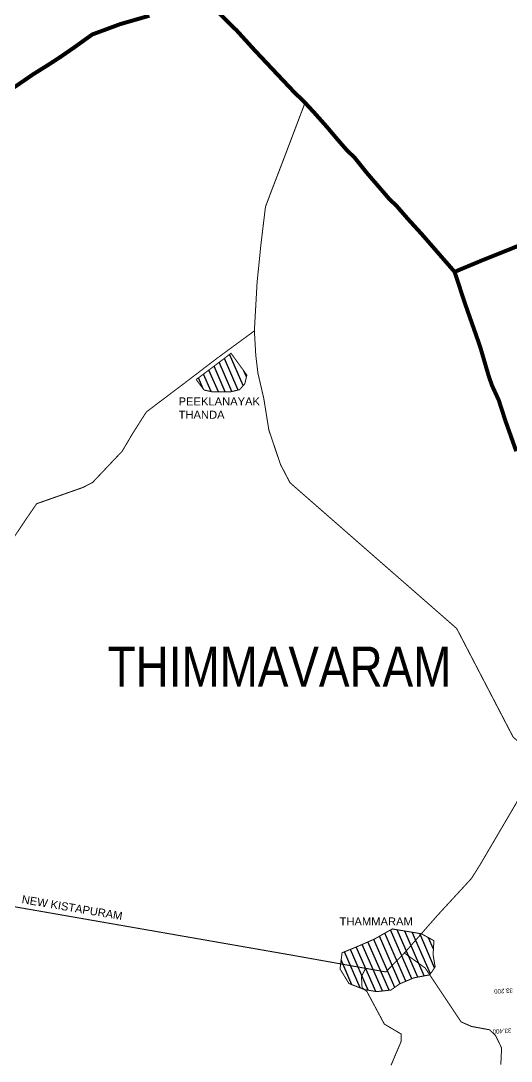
# Model space of a CAD drawing. Header units: millimetres. Extents: x 345922 to 402103, y 1833175 to 1858598.
# Drawn here: x 386698 to 389149, y 1844162 to 1849364 of the extents above; entities that cross this region are included whole.
import ezdxf

# ---------------------------------------------------------------- set-up
doc = ezdxf.new("R2010")
doc.units = ezdxf.units.MM
doc.linetypes.add('JIS_02_1.0', pattern=[2, 1, -1])
for name, color, linetype in [('BND', 160, 'Continuous'), ('points', 161, 'Continuous'), ('ROADS', 10, 'Continuous'), ('VILLAGE AREA', 44, 'Continuous'), ('VILLAGE NAMES', 7, 'Continuous')]:
    doc.layers.add(name, color=color, linetype=linetype)
doc.styles.get("Standard").update_dxf_attribs({"font": 'arial.ttf'})
doc.styles.add('style1', font='')
doc.styles.get('style1').set_extended_font_data('Bahnschrift Condensed')
pattern_1 = [(113.5464313, (0, 0), (-29.1063882, -12.6838743), [])]

msp = doc.modelspace()

# ---------------------------------------------------------------- hatches: boundary and pattern name
at = {"layer": 'VILLAGE AREA'}
h = msp.add_hatch(dxfattribs=at)
h.set_pattern_fill('ANSI31,_O', color=256, scale=10, angle=68.5464)
h.set_pattern_definition(pattern_1)
edge = h.paths.add_edge_path()
edge.add_line((387574.9, 1847570.7), (387716.5, 1847676.5))
edge.add_line((387716.5, 1847676.5), (387748.5, 1847701.8))
edge.add_line((387748.5, 1847701.8), (387827.8, 1847592.2))
edge.add_line((387827.8, 1847592.2), (387817.3, 1847548.7))
edge.add_line((387817.3, 1847548.7), (387791.4, 1847519.5))
edge.add_line((387791.4, 1847519.5), (387743.5, 1847508))
edge.add_line((387743.5, 1847508), (387658.1, 1847508))
edge.add_line((387658.1, 1847508), (387613.5, 1847517.9))
edge.add_line((387613.5, 1847517.9), (387574.3, 1847570.3))
h = msp.add_hatch(dxfattribs=at)
h.set_pattern_fill('ANSI31,_O', color=256, scale=10, angle=68.5464)
h.set_pattern_definition(pattern_1)
h.paths.add_polyline_path([(388338.1, 1844550.4), (388293.6, 1844623.2), (388303.7, 1844704.1), (388382.6, 1844736.4), (388465.5, 1844772.8), (388554.5, 1844823.3), (388700, 1844799.3), (388762.8, 1844764.7), (388758.8, 1844694), (388768.9, 1844633.3), (388742, 1844593.9), (388661.7, 1844578.7), (388590.9, 1844548.4), (388548.4, 1844518.1), (388477.7, 1844510), (388415.7, 1844520.2)])

# ---------------------------------------------------------------- linework, layer by layer
at = {"layer": 'BND', "linetype": 'JIS_02_1.0', "lineweight": 30, "ltscale": 50, "const_width": 20}
for points in [[(386635.6, 1849011.5), (386759.4, 1849096.3), (386836, 1849144.2), (386896.6, 1849183.7), (386966.6, 1849232.1), (387054.8, 1849295.4), (387194.7, 1849347.2), (387340.7, 1849389.3)], [(387683.1, 1849407.7), (387778.6, 1849313.6), (387868, 1849215.1), (387963.6, 1849113.7), (388061.8, 1849009.6), (388118.6, 1848954.3), (388167.6, 1848901.1), (388226.5, 1848834.8), (388288.4, 1848761.7), (388325.2, 1848719.6), (388366.8, 1848679), (388429.3, 1848601.2), (388539.3, 1848473.6), (388577, 1848437.4), (388634.4, 1848371.3), (388703.1, 1848296), (388866.2, 1848108.6), (388918.2, 1847950.3), (388944.3, 1847875.9), (388977, 1847783.1), (388996.8, 1847724.7), (389035.8, 1847591.1), (389052.5, 1847542.1), (389086.9, 1847467.3), (389120.7, 1847362.8), (389174.4, 1847211.8)], [(390480.7, 1848785.6), (390362.1, 1848735.4), (390080.6, 1848619), (389856.6, 1848523), (389558.7, 1848394.4), (389237.2, 1848259.6), (389001.8, 1848165.3), (388866.2, 1848108.6), (388866.2, 1848108.6)], [(388866.2, 1848108.6), (388918.2, 1847950.3), (388944.3, 1847875.9), (388977, 1847783.1), (388996.8, 1847724.7), (389035.8, 1847591.1), (389052.5, 1847542.1), (389086.9, 1847467.3), (389120.7, 1847362.8), (389174.4, 1847211.8)]]:
    msp.add_lwpolyline(points, dxfattribs=at)
at = {"layer": 'ROADS', "const_width": 5}
for points in [[(388118.6, 1848954.3), (388009.3, 1848665.8), (387944, 1848495.9), (387920.6, 1848432.9), (387897.9, 1848243.9), (387878.8, 1848055), (387865.3, 1847813.5), (387872.4, 1847690.6), (387883.2, 1847601.3), (387912.3, 1847475.8), (387937.7, 1847317.7), (387996, 1847145.3), (388043.3, 1847054.4)], [(387865.3, 1847813.5), (387679.6, 1847677.2), (387517.5, 1847553.4), (387325.4, 1847408.3), (387257.4, 1847301.5), (387204.5, 1847212), (387056.2, 1847055.3), (387006.7, 1847030.1), (386777, 1846949.4), (386720.7, 1846867.6), (386596.5, 1846681.6)], [(389295.6, 1845658.8), (389158.5, 1845783.5), (388876.8, 1846325.3), (388043.3, 1847054.4)], [(390368.3, 1846923), (390306.7, 1846830.6), (390240.4, 1846694.7), (390208.5, 1846635), (390196.5, 1846612.6), (390144.2, 1846564.4), (390048.9, 1846458.6), (389808.6, 1846200.8), (389718.4, 1846109.4), (389498.5, 1845876.5), (389295.6, 1845658.8), (388995.3, 1845147.1), (388950.9, 1845076.2), (388781.8, 1844892.6), (388618.1, 1844706.1), (388522.3, 1844608.4), (388054.4, 1844692), (385400.2, 1845155.4), (385400.2, 1845155.4)], [(388612.3, 1844705.3), (388719.1, 1844628.1), (388898.9, 1844358.6), (388950.2, 1844336), (389040.5, 1844319.3), (389070.9, 1844290.7), (389101.2, 1844228.3), (389097.3, 1844145.2)], [(388548.4, 1844141.7), (388598.7, 1844260.1), (388599.8, 1844297.5), (388514.9, 1844347.8), (388427.8, 1844510.5), (388403.7, 1844529.9), (388400.6, 1844584.3), (388420.1, 1844624.8)]]:
    msp.add_lwpolyline(points, dxfattribs=at)
at = {"layer": 'VILLAGE AREA', "const_width": 5}
for points in [[(387574.9, 1847570.7), (387716.5, 1847676.5), (387748.5, 1847701.8), (387827.8, 1847592.2), (387817.3, 1847548.7), (387791.4, 1847519.5), (387743.5, 1847508), (387658.1, 1847508), (387613.5, 1847517.9), (387574.3, 1847570.3)], [(388338.1, 1844550.4), (388293.6, 1844623.2), (388303.7, 1844704.1), (388382.6, 1844736.4), (388465.5, 1844772.8), (388554.5, 1844823.3), (388700, 1844799.3), (388762.8, 1844764.7), (388758.8, 1844694), (388768.9, 1844633.3), (388742, 1844593.9), (388661.7, 1844578.7), (388590.9, 1844548.4), (388548.4, 1844518.1), (388477.7, 1844510), (388415.7, 1844520.2), (388338.1, 1844550.4)]]:
    msp.add_lwpolyline(points, dxfattribs=at)

# ---------------------------------------------------------------- texts
at = {"layer": 'points', "color": 1}
for s, p in [('33.200', (389157.2, 1844527.2)), ('33.400', (389149.5, 1844326.8))]:
    msp.add_text(s, height=22, rotation=183.7115, dxfattribs=at).set_placement(p)
at = {"layer": 'ROADS', "insert": (386706.6, 1844992.2), "char_height": 40, "width": 505.339, "attachment_point": 1, "rotation": 350.3826}
msp.add_mtext('NEW KISTAPURAM', dxfattribs=at)
at = {"layer": 'VILLAGE AREA', "char_height": 40, "attachment_point": 1}
for s, insert, width in [('PEEKLANAYAK THANDA', (387486.5, 1847481), 407.167), ('THAMMARAM', (388291.2, 1844880.8), 361.074)]:
    msp.add_mtext(s, dxfattribs=dict(at, insert=insert, width=width))
at = {"layer": 'VILLAGE NAMES', "color": 0, "style": 'style1'}
msp.add_text('THIMMAVARAM', height=200, dxfattribs=at).set_placement((387131.9, 1846035.2))

doc.saveas('drawing.dxf')
